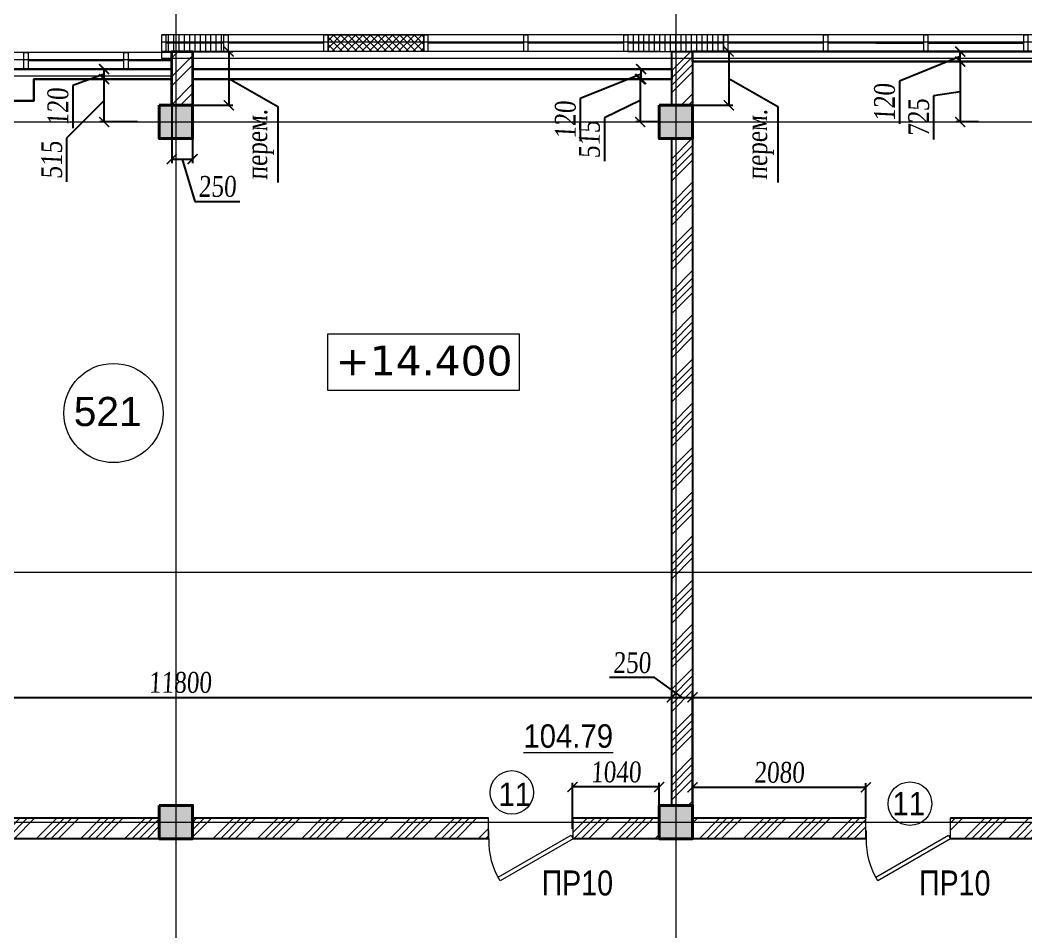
# Model space of a CAD drawing. Header units: inches. Extents: x -407541 to 6688123, y -998590 to 1205599.
# Drawn here: x 53033 to 65103, y 262121 to 273059 of the extents above; entities that cross this region are included whole.
import ezdxf

# ---------------------------------------------------------------- set-up
doc = ezdxf.new("R2010")
doc.units = ezdxf.units.IN
doc.header["$MEASUREMENT"] = 0
doc.linetypes.add('ACAD_ISO04W100', pattern=[30, 24, -3, 0, -3])
for name, color, linetype, lineweight in [('ведомость проемов', 3, 'Continuous', 9), ('ВИТРАЖ', 145, 'Continuous', 9), ('двери', 123, 'Continuous', 13), ('КИРПИЧ', 30, 'Continuous', 35), ('МОНОЛИТ', 5, 'Continuous', 40), ('Оси', 254, 'ACAD_ISO04W100', 5), ('отметки', 50, 'Continuous', 13), ('ПЕРЕГОРОДКА', 7, 'Continuous', 25), ('Перемычки', 21, 'Continuous', 13), ('площади', 40, 'Continuous', 9), ('размер внутр', 142, 'Continuous', 5), ('Цоколь', 21, 'Continuous', 30), ('Штриховка', 7, 'Continuous', 9), ('ШТРИХОВКА КИРПИЧ', 30, 'Continuous', 9), ('Экспликацийа', 7, 'Continuous', 18)]:
    doc.layers.add(name, color=color, linetype=linetype, lineweight=lineweight)
doc.layers.add('РЕАЛЬНЫЙ ВИТРАЖ', color=120, linetype='Continuous', lineweight=5, plot=False)
doc.styles.get("Standard").update_dxf_attribs({"font": 'arial.ttf'})
doc.styles.add('style1', font='arial.ttf', dxfattribs={"width": 0.9, "height": 500})
doc.styles.add('STYLE2', font='times.ttf', dxfattribs={"width": 0.8, "oblique": 3})
doc.dimstyles.new('vnytren', dxfattribs={"dimtxt": 250, "dimasz": 120, "dimexe": 50, "dimexo": 0, "dimgap": 50, "dimtad": 1, "dimdec": 0, "dimzin": 0, "dimdsep": 46, "dimtxsty": 'STYLE2', "dimblk": 'ARCHTICK', "dimcen": 0, "dimadec": 0, "dimazin": 0, "dimtfac": 1, "dimtdec": 0, "dimtmove": 1, "dimatfit": 2, "dimldrblk": 'DOT', "dimfxl": 1, "dimtolj": 1, "dimtzin": 0, "dimarcsym": 0})

# ---------------------------------------------------------------- blocks, each defined once
blk = doc.blocks.new('_ARCHTICK')
at = {"color": 0, "linetype": 'ByBlock', "const_width": 0.15}
blk.add_lwpolyline([(-0.5, -0.5), (0.5, 0.5)], dxfattribs=at)
blk = doc.blocks.new('*D1450')
at = {"layer": 'размер внутр', "color": 0, "lineweight": -2, "transparency": 16777216}
for p, q in [((49053, 263654), (49053, 264984)), ((60853, 264155), (60853, 264984)), ((49053, 264934), (60853, 264934))]:
    blk.add_line(p, q, dxfattribs=at)
at = {"layer": 'размер внутр', "color": 0, "lineweight": -2, "transparency": 16777216, "xscale": 120, "yscale": 120, "zscale": 120, "rotation": 180}
blk.add_blockref('_ARCHTICK', (49053, 264934), dxfattribs=at)
at = {"layer": 'размер внутр', "color": 0, "lineweight": -2, "transparency": 16777216, "xscale": 120, "yscale": 120, "zscale": 120}
blk.add_blockref('_ARCHTICK', (60853, 264934), dxfattribs=at)
at = {"layer": 'размер внутр', "color": 0, "transparency": 16777216, "insert": (54953, 265112), "char_height": 250, "attachment_point": 5, "style": 'STYLE2'}
blk.add_mtext('\\A1;11800', dxfattribs=at)
blk = doc.blocks.new('_Dot')
at = {"color": 0, "linetype": 'ByBlock', "lineweight": -2}
blk.add_line((-0.5, 0), (-1, 0), dxfattribs=at)
at = {"color": 0, "linetype": 'ByBlock', "const_width": 0.5}
blk.add_lwpolyline([(-0.25, 0, 1), (0.25, 0, 1)], format="xyb", close=True, dxfattribs=at)
blk = doc.blocks.new('*D1451')
at = {"layer": 'размер внутр', "color": 0, "lineweight": -2, "transparency": 16777216}
for p, q in [((60646, 265172), (60106, 265172)), ((60978, 264934), (60646, 265172)), ((60853, 263736), (60853, 264984)), ((61103, 263727), (61103, 264984)), ((60853, 264934), (61103, 264934))]:
    blk.add_line(p, q, dxfattribs=at)
at = {"layer": 'размер внутр', "color": 0, "lineweight": -2, "transparency": 16777216, "xscale": 120, "yscale": 120, "zscale": 120, "rotation": 180}
blk.add_blockref('_ARCHTICK', (60853, 264934), dxfattribs=at)
at = {"layer": 'размер внутр', "color": 0, "lineweight": -2, "transparency": 16777216, "xscale": 120, "yscale": 120, "zscale": 120}
blk.add_blockref('_ARCHTICK', (61103, 264934), dxfattribs=at)
at = {"layer": 'размер внутр', "color": 0, "transparency": 16777216, "insert": (60376, 265349), "char_height": 250, "attachment_point": 5, "style": 'STYLE2'}
blk.add_mtext('\\A1;250', dxfattribs=at)
blk = doc.blocks.new('*D1452')
at = {"layer": 'размер внутр', "color": 0, "lineweight": -2, "transparency": 16777216}
for p, q in [((61103, 264155), (61103, 264984)), ((72803, 264589), (72803, 264984)), ((61103, 264934), (72803, 264934))]:
    blk.add_line(p, q, dxfattribs=at)
at = {"layer": 'размер внутр', "color": 0, "lineweight": -2, "transparency": 16777216, "xscale": 120, "yscale": 120, "zscale": 120, "rotation": 180}
blk.add_blockref('_ARCHTICK', (61103, 264934), dxfattribs=at)
at = {"layer": 'размер внутр', "color": 0, "lineweight": -2, "transparency": 16777216, "xscale": 120, "yscale": 120, "zscale": 120}
blk.add_blockref('_ARCHTICK', (72803, 264934), dxfattribs=at)
at = {"layer": 'размер внутр', "color": 0, "transparency": 16777216, "insert": (66953, 265112), "char_height": 250, "attachment_point": 5, "style": 'STYLE2'}
blk.add_mtext('\\A1;11700', dxfattribs=at)
blk = doc.blocks.new('*D1685')
at = {"layer": 'размер внутр', "color": 0, "lineweight": -2, "transparency": 16777216}
for p, q in [((60704, 272352), (60423, 272352)), ((60473, 272352), (60473, 271837)), ((60473, 272095), (60045, 271887)), ((60045, 271887), (60045, 271365)), ((60703, 271837), (60423, 271837))]:
    blk.add_line(p, q, dxfattribs=at)
at = {"layer": 'размер внутр', "color": 0, "lineweight": -2, "transparency": 16777216, "xscale": 120, "yscale": 120, "zscale": 120}
for p, rotation in [((60473, 272352), 90), ((60473, 271837), 270)]:
    blk.add_blockref('_ARCHTICK', p, dxfattribs=dict(at, rotation=rotation))
at = {"layer": 'размер внутр', "color": 0, "transparency": 16777216, "insert": (59867, 271626), "char_height": 250, "attachment_point": 5, "rotation": 90, "style": 'STYLE2'}
blk.add_mtext('\\A1;515', dxfattribs=at)
blk = doc.blocks.new('*D1686')
at = {"layer": 'размер внутр', "color": 0, "lineweight": -2, "transparency": 16777216}
for p, q in [((55103, 272682), (55587, 272682)), ((55537, 272682), (55537, 272037)), ((55537, 272360), (56128, 272022)), ((55103, 272037), (55587, 272037)), ((56128, 272022), (56128, 271112))]:
    blk.add_line(p, q, dxfattribs=at)
at = {"layer": 'размер внутр', "color": 0, "lineweight": -2, "transparency": 16777216, "xscale": 120, "yscale": 120, "zscale": 120}
for p, rotation in [((55537, 272682), 90), ((55537, 272037), 270)]:
    blk.add_blockref('_ARCHTICK', p, dxfattribs=dict(at, rotation=rotation))
at = {"layer": 'размер внутр', "color": 0, "transparency": 16777216, "insert": (55914, 271567), "char_height": 250, "attachment_point": 5, "rotation": 90, "style": 'STYLE2'}
blk.add_mtext('\\A1;{\\fTimes New Roman|b0|i0|c204|p18;перем.}', dxfattribs=at)
blk = doc.blocks.new('*D3130')
at = {"layer": 'размер внутр', "color": 0, "lineweight": -2, "transparency": 16777216}
for p, q in [((54072, 272352), (53991, 272352)), ((54041, 271837), (54041, 272352)), ((54041, 272095), (53590, 271642)), ((54444, 271837), (53991, 271837)), ((53590, 271642), (53590, 271119))]:
    blk.add_line(p, q, dxfattribs=at)
at = {"layer": 'размер внутр', "color": 0, "lineweight": -2, "transparency": 16777216, "xscale": 120, "yscale": 120, "zscale": 120}
for p, rotation in [((54041, 272352), 90), ((54041, 271837), 270)]:
    blk.add_blockref('_ARCHTICK', p, dxfattribs=dict(at, rotation=rotation))
at = {"layer": 'размер внутр', "color": 0, "transparency": 16777216, "insert": (53413, 271380), "char_height": 250, "attachment_point": 5, "rotation": 90, "style": 'STYLE2'}
blk.add_mtext('\\A1;515', dxfattribs=at)
blk = doc.blocks.new('*D3131')
at = {"layer": 'размер внутр', "color": 0, "lineweight": -2, "transparency": 16777216}
for p, q in [((54041, 272472), (53991, 272472)), ((54041, 272352), (54041, 272472)), ((54041, 272412), (53665, 272274)), ((54041, 272352), (53991, 272352)), ((53665, 272274), (53665, 271763))]:
    blk.add_line(p, q, dxfattribs=at)
at = {"layer": 'размер внутр', "color": 0, "lineweight": -2, "transparency": 16777216, "xscale": 120, "yscale": 120, "zscale": 120}
for p, rotation in [((54041, 272472), 90), ((54041, 272352), 270)]:
    blk.add_blockref('_ARCHTICK', p, dxfattribs=dict(at, rotation=rotation))
at = {"layer": 'размер внутр', "color": 0, "transparency": 16777216, "insert": (53488, 272019), "char_height": 250, "attachment_point": 5, "rotation": 90, "style": 'STYLE2'}
blk.add_mtext('\\A1;120', dxfattribs=at)
blk = doc.blocks.new('*D3134')
at = {"layer": 'размер внутр', "color": 0, "lineweight": -2, "transparency": 16777216}
for p, q in [((60599, 272472), (60435, 272472)), ((60485, 272352), (60485, 272472)), ((60485, 272412), (59756, 272117)), ((60599, 272352), (60435, 272352)), ((59756, 272117), (59756, 271606))]:
    blk.add_line(p, q, dxfattribs=at)
at = {"layer": 'размер внутр', "color": 0, "lineweight": -2, "transparency": 16777216, "xscale": 120, "yscale": 120, "zscale": 120}
for p, rotation in [((60485, 272472), 90), ((60485, 272352), 270)]:
    blk.add_blockref('_ARCHTICK', p, dxfattribs=dict(at, rotation=rotation))
at = {"layer": 'размер внутр', "color": 0, "transparency": 16777216, "insert": (59578, 271862), "char_height": 250, "attachment_point": 5, "rotation": 90, "style": 'STYLE2'}
blk.add_mtext('\\A1;120', dxfattribs=at)
blk = doc.blocks.new('*D3168')
at = {"layer": 'размер внутр', "color": 0, "lineweight": -2, "transparency": 16777216}
for p, q in [((59663, 263357), (59663, 263910)), ((60703, 263860), (59663, 263860)), ((60703, 263357), (60703, 263910))]:
    blk.add_line(p, q, dxfattribs=at)
at = {"layer": 'размер внутр', "color": 0, "lineweight": -2, "transparency": 16777216, "xscale": 120, "yscale": 120, "zscale": 120, "rotation": 180}
blk.add_blockref('_ARCHTICK', (59663, 263860), dxfattribs=at)
at = {"layer": 'размер внутр', "color": 0, "lineweight": -2, "transparency": 16777216, "xscale": 120, "yscale": 120, "zscale": 120}
blk.add_blockref('_ARCHTICK', (60703, 263860), dxfattribs=at)
at = {"layer": 'размер внутр', "color": 0, "transparency": 16777216, "insert": (60183, 264038), "char_height": 250, "attachment_point": 5, "style": 'STYLE2'}
blk.add_mtext('\\A1;1040', dxfattribs=at)
blk = doc.blocks.new('DOOR910')
at = {"layer": 'двери'}
for p, q in [((6780604, 859520), (6780504, 859520)), ((6780604, 858510), (6780504, 858510))]:
    blk.add_line(p, q, dxfattribs=at)
blk.add_lwpolyline([(6781109, 859384), (6781066, 859409), (6780561, 858535), (6780604, 858510)], close=True, dxfattribs=at)
blk.add_arc((6780629, 858603), 917, 58.4378, 91.5622, dxfattribs=at)
blk = doc.blocks.new('*D3170')
at = {"layer": 'размер внутр', "color": 0, "lineweight": -2, "transparency": 16777216}
for p, q in [((61103, 263237), (61103, 263906)), ((61103, 263856), (63183, 263856)), ((63183, 263487), (63183, 263906))]:
    blk.add_line(p, q, dxfattribs=at)
at = {"layer": 'размер внутр', "color": 0, "lineweight": -2, "transparency": 16777216, "xscale": 120, "yscale": 120, "zscale": 120, "rotation": 180}
blk.add_blockref('_ARCHTICK', (61103, 263856), dxfattribs=at)
at = {"layer": 'размер внутр', "color": 0, "lineweight": -2, "transparency": 16777216, "xscale": 120, "yscale": 120, "zscale": 120}
blk.add_blockref('_ARCHTICK', (63183, 263856), dxfattribs=at)
at = {"layer": 'размер внутр', "color": 0, "transparency": 16777216, "insert": (62143, 264033), "char_height": 250, "attachment_point": 5, "style": 'STYLE2'}
blk.add_mtext('\\A1;2080', dxfattribs=at)
blk = doc.blocks.new('*D3245')
at = {"layer": 'размер внутр', "color": 0, "lineweight": -2, "transparency": 16777216}
for p, q in [((54853, 272037), (54853, 271341)), ((55103, 272037), (55103, 271341)), ((54853, 271391), (55103, 271391)), ((54978, 271391), (55130, 270884)), ((55130, 270884), (55669, 270884))]:
    blk.add_line(p, q, dxfattribs=at)
at = {"layer": 'размер внутр', "color": 0, "lineweight": -2, "transparency": 16777216, "xscale": 120, "yscale": 120, "zscale": 120, "rotation": 180}
blk.add_blockref('_ARCHTICK', (54853, 271391), dxfattribs=at)
at = {"layer": 'размер внутр', "color": 0, "lineweight": -2, "transparency": 16777216, "xscale": 120, "yscale": 120, "zscale": 120}
blk.add_blockref('_ARCHTICK', (55103, 271391), dxfattribs=at)
at = {"layer": 'размер внутр', "color": 0, "transparency": 16777216, "insert": (55400, 271062), "char_height": 250, "attachment_point": 5, "style": 'STYLE2'}
blk.add_mtext('\\A1;250', dxfattribs=at)
blk = doc.blocks.new('*D3383')
at = {"layer": 'размер внутр', "color": 0, "lineweight": -2, "transparency": 16777216}
for p, q in [((61103, 272682), (61587, 272682)), ((61537, 272682), (61537, 272037)), ((61537, 272360), (62128, 272022)), ((61103, 272037), (61587, 272037)), ((62128, 272022), (62128, 271112))]:
    blk.add_line(p, q, dxfattribs=at)
at = {"layer": 'размер внутр', "color": 0, "lineweight": -2, "transparency": 16777216, "xscale": 120, "yscale": 120, "zscale": 120}
for p, rotation in [((61537, 272682), 90), ((61537, 272037), 270)]:
    blk.add_blockref('_ARCHTICK', p, dxfattribs=dict(at, rotation=rotation))
at = {"layer": 'размер внутр', "color": 0, "transparency": 16777216, "insert": (61914, 271567), "char_height": 250, "attachment_point": 5, "rotation": 90, "style": 'STYLE2'}
blk.add_mtext('\\A1;{\\fTimes New Roman|b0|i0|c204|p18;перем.}', dxfattribs=at)
blk = doc.blocks.new('*D3558')
at = {"layer": 'размер внутр', "color": 0, "lineweight": -2, "transparency": 16777216}
for p, q in [((64534, 272562), (64265, 272562)), ((64315, 272562), (64315, 271837)), ((64315, 272200), (63995, 272152)), ((63995, 272152), (63995, 271626)), ((64533, 271837), (64265, 271837))]:
    blk.add_line(p, q, dxfattribs=at)
at = {"layer": 'размер внутр', "color": 0, "lineweight": -2, "transparency": 16777216, "xscale": 120, "yscale": 120, "zscale": 120}
for p, rotation in [((64315, 272562), 90), ((64315, 271837), 270)]:
    blk.add_blockref('_ARCHTICK', p, dxfattribs=dict(at, rotation=rotation))
at = {"layer": 'размер внутр', "color": 0, "transparency": 16777216, "insert": (63818, 271889), "char_height": 250, "attachment_point": 5, "rotation": 90, "style": 'STYLE2'}
blk.add_mtext('\\A1;725', dxfattribs=at)
blk = doc.blocks.new('*D3391')
at = {"layer": 'размер внутр', "color": 0, "lineweight": -2, "transparency": 16777216}
for p, q in [((64429, 272682), (64265, 272682)), ((64315, 272562), (64315, 272682)), ((64315, 272622), (63586, 272327)), ((64429, 272562), (64265, 272562)), ((63586, 272327), (63586, 271816))]:
    blk.add_line(p, q, dxfattribs=at)
at = {"layer": 'размер внутр', "color": 0, "lineweight": -2, "transparency": 16777216, "xscale": 120, "yscale": 120, "zscale": 120}
for p, rotation in [((64315, 272682), 90), ((64315, 272562), 270)]:
    blk.add_blockref('_ARCHTICK', p, dxfattribs=dict(at, rotation=rotation))
at = {"layer": 'размер внутр', "color": 0, "transparency": 16777216, "insert": (63408, 272072), "char_height": 250, "attachment_point": 5, "rotation": 90, "style": 'STYLE2'}
blk.add_mtext('\\A1;120', dxfattribs=at)

msp = doc.modelspace()

# ---------------------------------------------------------------- hatches: boundary and pattern name
at = {"layer": 'ВИТРАЖ', "ltscale": 0.1}
h = msp.add_hatch(dxfattribs=at)
h.set_pattern_fill('ANSI31', color=256, scale=20, angle=45, style=0)
h.set_pattern_definition([(90, (6452250.104, 1479829.873), (63.5, 1e-14), [])])
h.paths.add_polyline_path([(55478.2, 272882.2), (54783.3, 272882.2), (54783.3, 272682.4), (55478.2, 272682.3)])
h = msp.add_hatch(dxfattribs=at)
h.set_pattern_fill('ANSI37', color=256, scale=500, style=0)
h.set_pattern_definition([(45, (28731.09, 180998.49), (-44.194174, 44.194174), []), (135, (28731.09, 180998.49), (-44.194174, -44.194174), [])])
h.paths.add_polyline_path([(56728.2, 272882.2), (57878.2, 272882.2), (57878.2, 272682.2), (56728.2, 272682.2)])
h = msp.add_hatch(dxfattribs=at)
h.set_pattern_fill('ANSI31', color=256, scale=20, angle=45, style=0)
h.set_pattern_definition([(90, (6458145.03, 1479829.873), (63.5, 1e-14), [])])
h.paths.add_polyline_path([(61478.2, 272882.2), (60328.2, 272882.2), (60328.2, 272682.4), (61478.2, 272682.3)])
at = {"layer": 'Штриховка'}
h = msp.add_hatch(dxfattribs=at)
h.set_pattern_fill('ANSI32', color=256, scale=25, style=0)
h.set_pattern_definition([(45, (-6745930.23, -624333.17), (-168.379802, 168.379802), []), (45, (-6745817.98, -624333.17), (-168.379802, 168.379802), [])])
h.paths.add_polyline_path([(55103.4, 272037.2), (54853.4, 272037.2), (54853.4, 272682.4), (55103.4, 272682.4)])
h = msp.add_hatch(dxfattribs=at)
h.set_pattern_fill('ANSI35', color=256, scale=25, style=0)
h.set_pattern_definition([(45, (-6764080.43, -624333.35), (-112.2532015, 112.2532015), []), (45, (-6763968.18, -624333.35), (-112.2532015, 112.2532015), [198.4375, -39.6875, 0, -39.6875])])
h.paths.add_polyline_path([(17203.4, 266637), (17603.4, 266637), (17603.4, 266237), (17203.4, 266237)])
h.paths.add_polyline_path([(20203.4, 266637), (20603.4, 266637), (20603.4, 266237), (20203.4, 266237)])
h.paths.add_polyline_path([(24073.4, 266637), (24473.4, 266637), (24473.4, 266237), (24073.4, 266237)])
h.paths.add_polyline_path([(17203.4, 261137), (17603.4, 261137), (17603.4, 260737), (17203.4, 260737)])
h.paths.add_polyline_path([(17203.4, 252637), (17603.4, 252637), (17603.4, 252237), (17203.4, 252237)])
h.paths.add_polyline_path([(17203.4, 249137), (17603.4, 249137), (17603.4, 248737), (17203.4, 248737)])
h.paths.add_polyline_path([(17203.4, 243137), (17603.4, 243137), (17603.4, 242737), (17203.4, 242737)])
h.paths.add_polyline_path([(17203.4, 237137), (17603.4, 237137), (17603.4, 236737), (17203.4, 236737)])
h.paths.add_polyline_path([(20203.4, 231137), (20603.4, 231137), (20603.4, 230737), (20203.4, 230737)])
h.paths.add_polyline_path([(20203.4, 237137), (20603.4, 237137), (20603.4, 236737), (20203.4, 236737)])
h.paths.add_polyline_path([(20203.4, 243137), (20603.4, 243137), (20603.4, 242737), (20203.4, 242737)])
h.paths.add_polyline_path([(20203.4, 249137), (20603.4, 249137), (20603.4, 248737), (20203.4, 248737)])
h.paths.add_polyline_path([(20203.4, 228037), (20603.4, 228037), (20603.4, 227637), (20203.4, 227637)])
h.paths.add_polyline_path([(20203.4, 219337), (20603.4, 219337), (20603.4, 218937), (20203.4, 218937)])
h.paths.add_polyline_path([(24703.4, 258237), (25103.4, 258237), (25103.4, 257837), (24703.4, 257837)])
h.paths.add_polyline_path([(30703.4, 263637), (31103.4, 263637), (31103.4, 263237), (30703.4, 263237)])
h.paths.add_polyline_path([(30703.4, 258237), (31103.4, 258237), (31103.4, 257837), (30703.4, 257837)])
h.paths.add_polyline_path([(36703.4, 263637), (37103.4, 263637), (37103.4, 263237), (36703.4, 263237)])
h.paths.add_polyline_path([(36703.4, 258237), (37103.4, 258237), (37103.4, 257837), (36703.4, 257837)])
h.paths.add_polyline_path([(42703.4, 263637), (43103.4, 263637), (43103.4, 263237), (42703.4, 263237)])
h.paths.add_polyline_path([(42703.4, 258237), (43103.4, 258237), (43103.4, 257837), (42703.4, 257837)])
h.paths.add_polyline_path([(48703.4, 258237), (49103.4, 258237), (49103.4, 257837), (48703.4, 257837)])
h.paths.add_polyline_path([(54703.4, 263637), (55103.4, 263637), (55103.4, 263237), (54703.4, 263237)])
h.paths.add_polyline_path([(54703.4, 258237), (55103.4, 258237), (55103.4, 257837), (54703.4, 257837)])
h.paths.add_polyline_path([(60703.4, 263637), (61103.4, 263637), (61103.4, 263237), (60703.4, 263237)])
h.paths.add_polyline_path([(60703.4, 258237), (61103.4, 258237), (61103.4, 257837), (60703.4, 257837)])
h.paths.add_polyline_path([(66703.4, 263637), (67103.4, 263637), (67103.4, 263237), (66703.4, 263237)])
h.paths.add_polyline_path([(66703.4, 258237), (67103.4, 258237), (67103.4, 257837), (66703.4, 257837)])
h.paths.add_polyline_path([(72703.4, 258237), (73103.4, 258237), (73103.4, 257837), (72703.4, 257837)])
h.paths.add_polyline_path([(78703.4, 263637), (79103.4, 263637), (79103.4, 263237), (78703.4, 263237)])
h.paths.add_polyline_path([(78703.4, 258237), (79103.4, 258237), (79103.4, 257837), (78703.4, 257837)])
h.paths.add_polyline_path([(84703.4, 263637), (85103.4, 263637), (85103.4, 263237), (84703.4, 263237)])
h.paths.add_polyline_path([(84703.4, 258237), (85103.4, 258237), (85103.4, 257837), (84703.4, 257837)])
h.paths.add_polyline_path([(90703.4, 258237), (91103.4, 258237), (91103.4, 257837), (90703.4, 257837)])
h.paths.add_polyline_path([(30703.4, 272037), (31103.4, 272037), (31103.4, 271637), (30703.4, 271637)])
h.paths.add_polyline_path([(36703.4, 272037), (37103.4, 272037), (37103.4, 271637), (36703.4, 271637)])
h.paths.add_polyline_path([(42703.4, 272037), (43103.4, 272037), (43103.4, 271637), (42703.4, 271637)])
h.paths.add_polyline_path([(54703.4, 272037), (55103.4, 272037), (55103.4, 271637), (54703.4, 271637)])
h.paths.add_polyline_path([(60703.4, 272037), (61103.4, 272037), (61103.4, 271637), (60703.4, 271637)])
h.paths.add_polyline_path([(66703.4, 272037), (67103.4, 272037), (67103.4, 271637), (66703.4, 271637)])
h.paths.add_polyline_path([(78703.4, 272037), (79103.4, 272037), (79103.4, 271637), (78703.4, 271637)])
h.paths.add_polyline_path([(84703.4, 272037), (85103.4, 272037), (85103.4, 271637), (84703.4, 271637)])
h.paths.add_polyline_path([(91333.4, 266637), (91733.4, 266637), (91733.4, 266237), (91333.4, 266237)])
h.paths.add_polyline_path([(95203.4, 266637), (95603.4, 266637), (95603.4, 266237), (95203.4, 266237)])
h.paths.add_polyline_path([(91333.4, 261137), (91733.4, 261137), (91733.4, 260737), (91333.4, 260737)])
h.paths.add_polyline_path([(95203.4, 261137), (95603.4, 261137), (95603.4, 260737), (95203.4, 260737)])
h.paths.add_polyline_path([(17203.4, 219337), (17603.4, 219337), (17603.4, 218937), (17203.4, 218937)])
h.paths.add_polyline_path([(12103.4, 219337), (12503.4, 219337), (12503.4, 218937), (12103.4, 218937)])
h.paths.add_polyline_path([(8503.4, 222937), (8903.4, 222937), (8903.4, 222537), (8503.4, 222537)])
h.paths.add_polyline_path([(8503.4, 228037), (8903.4, 228037), (8903.4, 227637), (8503.4, 227637)])
h.paths.add_polyline_path([(10603.4, 237137), (11003.4, 237137), (11003.4, 236737), (10603.4, 236737)])
h.paths.add_polyline_path([(10603.4, 243137), (11003.4, 243137), (11003.4, 242737), (10603.4, 242737)])
h.paths.add_polyline_path([(10603.4, 249137), (11003.4, 249137), (11003.4, 248737), (10603.4, 248737)])
h.paths.add_polyline_path([(26803.4, 237137), (27203.4, 237137), (27203.4, 236737), (26803.4, 236737)])
h.paths.add_polyline_path([(26803.4, 243137), (27203.4, 243137), (27203.4, 242737), (26803.4, 242737)])
h.paths.add_polyline_path([(26803.4, 249137), (27203.4, 249137), (27203.4, 248737), (26803.4, 248737)])
h.paths.add_polyline_path([(25303.4, 219337), (25703.4, 219337), (25703.4, 218937), (25303.4, 218937)])
h.paths.add_polyline_path([(28903.4, 222937), (29303.4, 222937), (29303.4, 222537), (28903.4, 222537)])
h.paths.add_polyline_path([(28903.4, 228037), (29303.4, 228037), (29303.4, 227637), (28903.4, 227637)])
h.paths.add_polyline_path([(26803.4, 231137), (27203.4, 231137), (27203.4, 230737), (26803.4, 230737)])
h.paths.add_polyline_path([(26803.4, 228037), (27203.4, 228037), (27203.4, 227637), (26803.4, 227637)])
h.paths.add_polyline_path([(95203.4, 243137), (95603.4, 243137), (95603.4, 242737), (95203.4, 242737)])
h.paths.add_polyline_path([(95203.4, 237137), (95603.4, 237137), (95603.4, 236737), (95203.4, 236737)])
h.paths.add_polyline_path([(98203.4, 231137), (98603.4, 231137), (98603.4, 230737), (98203.4, 230737)])
h.paths.add_polyline_path([(98203.4, 237137), (98603.4, 237137), (98603.4, 236737), (98203.4, 236737)])
h.paths.add_polyline_path([(98203.4, 243137), (98603.4, 243137), (98603.4, 242737), (98203.4, 242737)])
h.paths.add_polyline_path([(98203.4, 249137), (98603.4, 249137), (98603.4, 248737), (98203.4, 248737)])
h.paths.add_polyline_path([(98203.4, 222937), (98603.4, 222937), (98603.4, 222537), (98203.4, 222537)])
h.paths.add_polyline_path([(98203.4, 219337), (98603.4, 219337), (98603.4, 218937), (98203.4, 218937)])
h.paths.add_polyline_path([(95203.4, 222937), (95603.4, 222937), (95603.4, 222537), (95203.4, 222537)])
h.paths.add_polyline_path([(95203.4, 219337), (95603.4, 219337), (95603.4, 218937), (95203.4, 218937)])
h.paths.add_polyline_path([(90103.4, 219337), (90503.4, 219337), (90503.4, 218937), (90103.4, 218937)])
h.paths.add_polyline_path([(86503.4, 222937), (86903.4, 222937), (86903.4, 222537), (86503.4, 222537)])
h.paths.add_polyline_path([(86503.4, 228037), (86903.4, 228037), (86903.4, 227637), (86503.4, 227637)])
h.paths.add_polyline_path([(88603.4, 237137), (89003.4, 237137), (89003.4, 236737), (88603.4, 236737)])
h.paths.add_polyline_path([(88603.4, 243137), (89003.4, 243137), (89003.4, 242737), (88603.4, 242737)])
h.paths.add_polyline_path([(104803.4, 237137), (105203.4, 237137), (105203.4, 236737), (104803.4, 236737)])
h.paths.add_polyline_path([(104803.4, 243137), (105203.4, 243137), (105203.4, 242737), (104803.4, 242737)])
h.paths.add_polyline_path([(104803.4, 249137), (105203.4, 249137), (105203.4, 248737), (104803.4, 248737)])
h.paths.add_polyline_path([(103303.4, 219337), (103703.4, 219337), (103703.4, 218937), (103303.4, 218937)])
h.paths.add_polyline_path([(106903.4, 222937), (107303.4, 222937), (107303.4, 222537), (106903.4, 222537)])
h.paths.add_polyline_path([(104803.4, 231137), (105203.4, 231137), (105203.4, 230737), (104803.4, 230737)])
h.paths.add_polyline_path([(176603.4, 266637), (176203.4, 266637), (176203.4, 266237), (176603.4, 266237)])
h.paths.add_polyline_path([(173603.4, 266637), (173203.4, 266637), (173203.4, 266237), (173603.4, 266237)])
h.paths.add_polyline_path([(169733.4, 266637), (169333.4, 266637), (169333.4, 266237), (169733.4, 266237)])
h.paths.add_polyline_path([(176603.4, 261137), (176203.4, 261137), (176203.4, 260737), (176603.4, 260737)])
h.paths.add_polyline_path([(176603.4, 252637), (176203.4, 252637), (176203.4, 252237), (176603.4, 252237)])
h.paths.add_polyline_path([(176603.4, 249137), (176203.4, 249137), (176203.4, 248737), (176603.4, 248737)])
h.paths.add_polyline_path([(176603.4, 243137), (176203.4, 243137), (176203.4, 242737), (176603.4, 242737)])
h.paths.add_polyline_path([(176603.4, 237137), (176203.4, 237137), (176203.4, 236737), (176603.4, 236737)])
h.paths.add_polyline_path([(173603.4, 231137), (173203.4, 231137), (173203.4, 230737), (173603.4, 230737)])
h.paths.add_polyline_path([(173603.4, 237137), (173203.4, 237137), (173203.4, 236737), (173603.4, 236737)])
h.paths.add_polyline_path([(173603.4, 243137), (173203.4, 243137), (173203.4, 242737), (173603.4, 242737)])
h.paths.add_polyline_path([(173603.4, 249137), (173203.4, 249137), (173203.4, 248737), (173603.4, 248737)])
h.paths.add_polyline_path([(173603.4, 228037), (173203.4, 228037), (173203.4, 227637), (173603.4, 227637)])
h.paths.add_polyline_path([(173603.4, 222937), (173203.4, 222937), (173203.4, 222537), (173603.4, 222537)])
h.paths.add_polyline_path([(173603.4, 219337), (173203.4, 219337), (173203.4, 218937), (173603.4, 218937)])
h.paths.add_polyline_path([(169103.4, 258237), (168703.4, 258237), (168703.4, 257837), (169103.4, 257837)])
h.paths.add_polyline_path([(163103.4, 263637), (162703.4, 263637), (162703.4, 263237), (163103.4, 263237)])
h.paths.add_polyline_path([(163103.4, 258237), (162703.4, 258237), (162703.4, 257837), (163103.4, 257837)])
h.paths.add_polyline_path([(157103.4, 263637), (156703.4, 263637), (156703.4, 263237), (157103.4, 263237)])
h.paths.add_polyline_path([(157103.4, 258237), (156703.4, 258237), (156703.4, 257837), (157103.4, 257837)])
h.paths.add_polyline_path([(151103.4, 263637), (150703.4, 263637), (150703.4, 263237), (151103.4, 263237)])
h.paths.add_polyline_path([(151103.4, 258237), (150703.4, 258237), (150703.4, 257837), (151103.4, 257837)])
h.paths.add_polyline_path([(145103.4, 258237), (144703.4, 258237), (144703.4, 257837), (145103.4, 257837)])
h.paths.add_polyline_path([(139103.4, 263637), (138703.4, 263637), (138703.4, 263237), (139103.4, 263237)])
h.paths.add_polyline_path([(139103.4, 258237), (138703.4, 258237), (138703.4, 257837), (139103.4, 257837)])
h.paths.add_polyline_path([(133103.4, 263637), (132703.4, 263637), (132703.4, 263237), (133103.4, 263237)])
h.paths.add_polyline_path([(133103.4, 258237), (132703.4, 258237), (132703.4, 257837), (133103.4, 257837)])
h.paths.add_polyline_path([(127103.4, 263637), (126703.4, 263637), (126703.4, 263237), (127103.4, 263237)])
h.paths.add_polyline_path([(127103.4, 258237), (126703.4, 258237), (126703.4, 257837), (127103.4, 257837)])
h.paths.add_polyline_path([(121103.4, 258237), (120703.4, 258237), (120703.4, 257837), (121103.4, 257837)])
h.paths.add_polyline_path([(115103.4, 263637), (114703.4, 263637), (114703.4, 263237), (115103.4, 263237)])
h.paths.add_polyline_path([(115103.4, 258237), (114703.4, 258237), (114703.4, 257837), (115103.4, 257837)])
h.paths.add_polyline_path([(109103.4, 263637), (108703.4, 263637), (108703.4, 263237), (109103.4, 263237)])
h.paths.add_polyline_path([(109103.4, 258237), (108703.4, 258237), (108703.4, 257837), (109103.4, 257837)])
h.paths.add_polyline_path([(103103.4, 258237), (102703.4, 258237), (102703.4, 257837), (103103.4, 257837)])
h.paths.add_polyline_path([(163103.4, 272037), (162703.4, 272037), (162703.4, 271637), (163103.4, 271637)])
h.paths.add_polyline_path([(157103.4, 272037), (156703.4, 272037), (156703.4, 271637), (157103.4, 271637)])
h.paths.add_polyline_path([(151103.4, 272037), (150703.4, 272037), (150703.4, 271637), (151103.4, 271637)])
h.paths.add_polyline_path([(139103.4, 272037), (138703.4, 272037), (138703.4, 271637), (139103.4, 271637)])
h.paths.add_polyline_path([(133103.4, 272037), (132703.4, 272037), (132703.4, 271637), (133103.4, 271637)])
h.paths.add_polyline_path([(127103.4, 272037), (126703.4, 272037), (126703.4, 271637), (127103.4, 271637)])
h.paths.add_polyline_path([(115103.4, 272037), (114703.4, 272037), (114703.4, 271637), (115103.4, 271637)])
h.paths.add_polyline_path([(109103.4, 272037), (108703.4, 272037), (108703.4, 271637), (109103.4, 271637)])
h.paths.add_polyline_path([(102473.4, 266637), (102073.4, 266637), (102073.4, 266237), (102473.4, 266237)])
h.paths.add_polyline_path([(98603.4, 266637), (98203.4, 266637), (98203.4, 266237), (98603.4, 266237)])
h.paths.add_polyline_path([(176603.4, 222937), (176203.4, 222937), (176203.4, 222537), (176603.4, 222537)])
h.paths.add_polyline_path([(176603.4, 219337), (176203.4, 219337), (176203.4, 218937), (176603.4, 218937)])
h.paths.add_polyline_path([(181703.4, 219337), (181303.4, 219337), (181303.4, 218937), (181703.4, 218937)])
h.paths.add_polyline_path([(185303.4, 222937), (184903.4, 222937), (184903.4, 222537), (185303.4, 222537)])
h.paths.add_polyline_path([(185303.4, 228037), (184903.4, 228037), (184903.4, 227637), (185303.4, 227637)])
h.paths.add_polyline_path([(183203.4, 237137), (182803.4, 237137), (182803.4, 236737), (183203.4, 236737)])
h.paths.add_polyline_path([(183203.4, 243137), (182803.4, 243137), (182803.4, 242737), (183203.4, 242737)])
h.paths.add_polyline_path([(183203.4, 249137), (182803.4, 249137), (182803.4, 248737), (183203.4, 248737)])
h.paths.add_polyline_path([(167003.4, 237137), (166603.4, 237137), (166603.4, 236737), (167003.4, 236737)])
h.paths.add_polyline_path([(167003.4, 243137), (166603.4, 243137), (166603.4, 242737), (167003.4, 242737)])
h.paths.add_polyline_path([(167003.4, 249137), (166603.4, 249137), (166603.4, 248737), (167003.4, 248737)])
h.paths.add_polyline_path([(168503.4, 219337), (168103.4, 219337), (168103.4, 218937), (168503.4, 218937)])
h.paths.add_polyline_path([(164903.4, 222937), (164503.4, 222937), (164503.4, 222537), (164903.4, 222537)])
h.paths.add_polyline_path([(164903.4, 228037), (164503.4, 228037), (164503.4, 227637), (164903.4, 227637)])
h.paths.add_polyline_path([(167003.4, 231137), (166603.4, 231137), (166603.4, 230737), (167003.4, 230737)])
h.paths.add_polyline_path([(167003.4, 228037), (166603.4, 228037), (166603.4, 227637), (167003.4, 227637)])
h.paths.add_polyline_path([(91333.4, 258237), (91733.4, 258237), (91733.4, 257837), (91333.4, 257837)])
h.paths.add_polyline_path([(95203.4, 258237), (95603.4, 258237), (95603.4, 257837), (95203.4, 257837)])
h.paths.add_polyline_path([(180703.4, 261137), (180303.4, 261137), (180303.4, 260737), (180703.4, 260737)])
h.paths.add_polyline_path([(180703.4, 252637), (180303.4, 252637), (180303.4, 252237), (180703.4, 252237)])
h.paths.add_polyline_path([(13103.4, 261137), (13503.4, 261137), (13503.4, 260737), (13103.4, 260737)])
h.paths.add_polyline_path([(13103.4, 252637), (13503.4, 252637), (13503.4, 252237), (13103.4, 252237)])
h.paths.add_polyline_path([(17203.4, 258237), (17603.4, 258237), (17603.4, 257837), (17203.4, 257837)])
h.paths.add_polyline_path([(13103.4, 258237), (13503.4, 258237), (13503.4, 257837), (13103.4, 257837)])
h.paths.add_polyline_path([(176603.4, 258237), (176203.4, 258237), (176203.4, 257837), (176603.4, 257837)])
h.paths.add_polyline_path([(180703.4, 258237), (180303.4, 258237), (180303.4, 257837), (180703.4, 257837)])
h.paths.add_polyline_path([(98203.4, 228037), (98603.4, 228037), (98603.4, 227637), (98203.4, 227637)])
h.paths.add_polyline_path([(104803.4, 228037), (105203.4, 228037), (105203.4, 227637), (104803.4, 227637)])
h.paths.add_polyline_path([(106903.4, 228037), (107303.4, 228037), (107303.4, 227637), (106903.4, 227637)])
h.paths.add_polyline_path([(17603.4, 222922), (17203.4, 222922), (17203.4, 222537), (17603.4, 222537)])
h.paths.add_polyline_path([(20603.4, 222922), (20203.4, 222922), (20203.4, 222537), (20603.4, 222537)])
at = {"layer": 'ШТРИХОВКА КИРПИЧ', "ltscale": 0.1}
h = msp.add_hatch(dxfattribs=at)
h.set_pattern_fill('ANSI34', color=256, scale=500, style=0)
h.paths.add_polyline_path([(61103.4, 272597.2), (60903.2, 272597.2), (60903.2, 272037.2), (61103.4, 272037.2)])
h.paths.add_polyline_path([(61103.4, 272682.2), (60903.2, 272682.2), (60903.2, 272597.2), (61103.4, 272597.2)])
h.paths.add_polyline_path([(60903.2, 272682.2), (60853.4, 272682.2), (60853.4, 272597.2), (60903.2, 272597.2)])
h.paths.add_polyline_path([(60903.2, 272597.2), (60853.4, 272597.2), (60853.4, 272037.2), (60903.2, 272037.2)])
h.paths.add_polyline_path([(61103.4, 271637.2), (60903.2, 271637.2), (60903.2, 266437.2), (61103.4, 266437.2)])
h.paths.add_polyline_path([(60903.2, 271637.2), (60853.4, 271637.2), (60853.4, 266437.2), (60903.2, 266437.2)])
h.paths.add_polyline_path([(61103.4, 266437.2), (60903.2, 266437.2), (60903.2, 263637.2), (61103.4, 263637.2)])
h.paths.add_polyline_path([(60903.2, 266437.2), (60853.4, 266437.2), (60853.4, 263637.2), (60903.2, 263637.2)])
h.paths.add_polyline_path([(63182.4, 263487.2), (61103.4, 263487.2), (61103.4, 263437.2), (63182.4, 263437.2)])
h.paths.add_polyline_path([(63182.4, 263437.2), (61103.4, 263437.2), (61103.4, 263237.2), (63182.4, 263237.2)])
h.paths.add_polyline_path([(66703.4, 263437.2), (64200.5, 263437.2), (64200.5, 263237.2), (66703.4, 263237.2)])
h.paths.add_polyline_path([(66703.4, 263487.2), (64200.5, 263487.2), (64200.5, 263437.2), (66703.4, 263437.2)])
h.paths.add_polyline_path([(69037.8, 263437.2), (67373.4, 263437.2), (67373.4, 263237.2), (69037.8, 263237.2)])
h.paths.add_polyline_path([(70653.2, 263437.2), (69037.8, 263437.2), (69037.8, 263237.2), (70653.2, 263237.2)])
h.paths.add_polyline_path([(70653.2, 263487.2), (69037.8, 263487.2), (69037.8, 263437.2), (70653.2, 263437.2)])
h.paths.add_polyline_path([(72443.4, 263437.2), (71663.2, 263437.2), (71663.2, 263247.2, -0.0027268), (71663.5, 263237.2), (72443.4, 263237.2)])
h.paths.add_polyline_path([(54620.7, 265237.9), (55285.9, 265237.9), (55285.9, 264934.4), (54620.7, 264934.4)], flags=9)
h.paths.add_polyline_path([(60037.1, 265542.1), (60488.6, 265542.1), (60488.6, 265238.6), (60037.1, 265238.6)], flags=9)
h.paths.add_polyline_path([(59909.8, 264163.9), (60456.8, 264163.9), (60456.8, 263860.4), (59909.8, 263860.4)], flags=9)
h.paths.add_polyline_path([(58704.7, 263982.4), (59133.3, 263982.4), (59133.3, 263561.3), (58704.7, 263561.3)], flags=9)
h.paths.add_polyline_path([(59002.8, 264680.5), (60165.7, 264680.5), (60165.7, 264203.4), (59002.8, 264203.4)], flags=9)
h = msp.add_hatch(dxfattribs=at)
h.set_pattern_fill('ANSI34', color=256, scale=500, style=0)
h.paths.add_polyline_path([(48903.2, 266237.2), (48803.3, 266237.2), (48803.3, 264361.8), (48903.2, 264361.8)])
h.paths.add_polyline_path([(49053.3, 266236.5), (49003.3, 266236.5), (49003.3, 266237.2), (48903.2, 266237.2), (48903.2, 264361.8), (49053.3, 264361.8)])
h.paths.add_polyline_path([(48903.2, 264361.8), (48803.3, 264361.8), (48803.3, 263637.2), (48903.2, 263637.2)])
h.paths.add_polyline_path([(49053.3, 264361.8), (48903.2, 264361.8), (48903.2, 263637.2), (49053.3, 263637.2)])
h.paths.add_polyline_path([(49689.7, 263437.2), (49103.4, 263437.2), (49103.4, 263237.2), (49689.7, 263237.2)])
h.paths.add_polyline_path([(49689.7, 263487.2), (49103.4, 263487.2), (49103.4, 263437.2), (49689.7, 263437.2)])
h.paths.add_polyline_path([(51182.6, 263437.2), (49689.7, 263437.2), (49689.7, 263237.2), (51183.3, 263237.2)])
h.paths.add_polyline_path([(51182.4, 263487.2), (49689.7, 263487.2), (49689.7, 263437.2), (51182.6, 263437.2)])
h.paths.add_polyline_path([(54703.4, 263437.2), (52193.4, 263437.2), (52193.4, 263259.6), (52200.5, 263247.2), (52193.4, 263243), (52193.4, 263237.2), (54703.4, 263237.2)])
h.paths.add_polyline_path([(54703.4, 263487.2), (52193.4, 263487.2), (52193.4, 263437.2), (54703.4, 263437.2)])
h.paths.add_polyline_path([(58653.4, 263437.2), (55103.4, 263437.2), (55103.4, 263237.2), (58653.4, 263237.2)])
h.paths.add_polyline_path([(58653.4, 263487.2), (55103.4, 263487.2), (55103.4, 263437.2), (58653.4, 263437.2)])
h.paths.add_polyline_path([(60703.3, 263437.2), (59670.5, 263437.2), (59670.5, 263237.2), (60703.4, 263237.2)])
h.paths.add_polyline_path([(54620.7, 265237.9), (55285.9, 265237.9), (55285.9, 264934.4), (54620.7, 264934.4)], flags=9)
h.paths.add_polyline_path([(60037.1, 265542.1), (60488.6, 265542.1), (60488.6, 265238.6), (60037.1, 265238.6)], flags=9)
h.paths.add_polyline_path([(59909.8, 264163.9), (60456.8, 264163.9), (60456.8, 263860.4), (59909.8, 263860.4)], flags=9)
h.paths.add_polyline_path([(58704.7, 263982.4), (59133.3, 263982.4), (59133.3, 263561.3), (58704.7, 263561.3)], flags=9)
h.paths.add_polyline_path([(59002.8, 264680.5), (60165.7, 264680.5), (60165.7, 264203.4), (59002.8, 264203.4)], flags=9)
h = msp.add_hatch(dxfattribs=at)
h.set_pattern_fill('ANSI34', color=256, scale=500, style=0)
h.paths.add_polyline_path([(59670.5, 263433.1), (60703.3, 263433.1), (60703.3, 263487.2), (59670.5, 263487.2)])

# ---------------------------------------------------------------- linework, layer by layer
at = {"layer": 'ведомость проемов'}
for centre in [(58934, 263793.7), (63712.3, 263658.7)]:
    msp.add_circle(centre, 261.1, dxfattribs=at)
at = {"layer": 'ВИТРАЖ', "ltscale": 0.1}
for p, q in [((67418, 272882.2), (54733.4, 272882.2)), ((55478.2, 272782.2), (54783.4, 272782.2)), ((56678.2, 272782.2), (55528.2, 272782.2)), ((59078.2, 272782.2), (57928.2, 272782.2)), ((60278.2, 272782.2), (59128.2, 272782.2)), ((61478.2, 272782.2), (60328.2, 272782.2)), ((62675.9, 272782.2), (61528.2, 272782.2)), ((63878.2, 272782.2), (62725.9, 272782.2)), ((65078.2, 272782.2), (63928.2, 272782.2)), ((54853.4, 272672.2), (53058.2, 272672.2)), ((60703.2, 272682.2), (54733.4, 272682.2)), ((54278.2, 272572.2), (53128.2, 272572.2)), ((54853.4, 272572.2), (54328.2, 272572.2)), ((54853.4, 272472.2), (53128.2, 272472.2))]:
    msp.add_line(p, q, dxfattribs=at)
at = {"layer": 'ВИТРАЖ'}
for points in [[(54733.4, 272882.2), (54783.4, 272882.2), (54783.4, 272682.2), (54733.4, 272682.2)], [(55478.2, 272882.2), (55528.2, 272882.2), (55528.2, 272682.2), (55478.2, 272682.2)], [(56678.2, 272882.2), (56728.2, 272882.2), (56728.2, 272682.2), (56678.2, 272682.2)], [(56728.2, 272882.2), (57878.2, 272882.2), (57878.2, 272682.2), (56728.2, 272682.2)], [(57878.2, 272882.2), (57928.2, 272882.2), (57928.2, 272682.2), (57878.2, 272682.2)], [(59078.2, 272882.2), (59128.2, 272882.2), (59128.2, 272682.2), (59078.2, 272682.2)], [(60278.2, 272882.2), (60328.2, 272882.2), (60328.2, 272682.2), (60278.2, 272682.2)], [(61478.2, 272882.2), (61528.2, 272882.2), (61528.2, 272682.2), (61478.2, 272682.2)], [(62675.9, 272882.2), (62725.9, 272882.2), (62725.9, 272682.2), (62675.9, 272682.2)], [(63878.2, 272882.2), (63928.2, 272882.2), (63928.2, 272682.2), (63878.2, 272682.2)], [(65078.2, 272882.2), (65128.2, 272882.2), (65128.2, 272682.2), (65078.2, 272682.2)], [(53078.2, 272672.2), (53128.2, 272672.2), (53128.2, 272472.2), (53078.2, 272472.2)], [(54278.2, 272672.2), (54328.2, 272672.2), (54328.2, 272472.2), (54278.2, 272472.2)]]:
    msp.add_lwpolyline(points, close=True, dxfattribs=at)
at = {"layer": 'ВИТРАЖ', "ltscale": 0.1}
for points in [[(55478.2, 272882.2), (54783.3, 272882.2), (54783.3, 272682.4), (55478.2, 272682.3)], [(61478.2, 272882.2), (60328.2, 272882.2), (60328.2, 272682.4), (61478.2, 272682.3)], [(53078.2, 272672.2), (52933.2, 272672.2), (52933.2, 272472.2), (53078.2, 272472.2)]]:
    msp.add_lwpolyline(points, close=True, dxfattribs=at)
for points in [[(63302.2, 272782.2), (63878.2, 272782.2)], [(63928.2, 272782.2), (65078.2, 272782.2)], [(60363.2, 272682.2), (60363.2, 272682.2), (67423, 272682.2)]]:
    msp.add_lwpolyline(points, dxfattribs=at)
at = {"layer": 'КИРПИЧ'}
msp.add_lwpolyline([(55103.4, 272037.2), (54853.4, 272037.2), (54853.4, 272682.4), (55103.4, 272682.4)], close=True, dxfattribs=at)
at = {"layer": 'МОНОЛИТ'}
for points in [[(54703.4, 272037.2), (55103.4, 272037.2), (55103.4, 271637.2), (54703.4, 271637.2)], [(60703.4, 272037.2), (61103.4, 272037.2), (61103.4, 271637.2), (60703.4, 271637.2)], [(54703.4, 263637.2), (55103.4, 263637.2), (55103.4, 263237.2), (54703.4, 263237.2)], [(60703.4, 263637.2), (61103.4, 263637.2), (61103.4, 263237.2), (60703.4, 263237.2)]]:
    msp.add_lwpolyline(points, close=True, dxfattribs=at)
at = {"layer": 'Оси', "ltscale": 0.3}
for p, q in [((54903.2, 278737.2), (54903.2, 252403)), ((60903.2, 278737.2), (60903.2, 252403)), ((3211.5, 271837.2), (190595, 271837.2)), ((1503.2, 266437.2), (192303.2, 266437.2)), ((1503.2, 263437.2), (192303.2, 263437.2)), ((1503.2, 263437.2), (192303.2, 263437.2))]:
    msp.add_line(p, q, dxfattribs=at)
at = {"layer": 'отметки'}
msp.add_lwpolyline([(59026.5, 269291.6), (56721.1, 269291.6), (56721.1, 268621.4), (59026.5, 268621.4)], close=True, dxfattribs=at)
at = {"layer": 'ПЕРЕГОРОДКА', "ltscale": 0.1}
for points in [[(60853.4, 272037.2), (60853.4, 272682.4), (61103.4, 272682.2), (61103.4, 272037.2)], [(61103.4, 271637.2), (61103.4, 263637.2), (60853.4, 263637.2), (60853.4, 271637.2)], [(52192.4, 263487.2), (54703.4, 263487.2), (54703.4, 263237.2), (52193.4, 263237.2)], [(58653.4, 263237.2), (55103.4, 263237.2), (55103.4, 263487.2), (58653.4, 263487.2)], [(59670.5, 263487.2), (60703.3, 263487.2), (60703.4, 263237.2), (59670.5, 263237.2)], [(63182.4, 263237.2), (61103.4, 263237.2), (61103.4, 263487.2), (63182.4, 263487.2)], [(64200.5, 263487.2), (66703.4, 263487.2), (66703.4, 263237.2), (64200.5, 263237.2)]]:
    msp.add_lwpolyline(points, dxfattribs=at)
at = {"layer": 'РЕАЛЬНЫЙ ВИТРАЖ'}
for points in [[(54733.4, 272797.2), (67423, 272797.2), (67423, 272597.2), (54733.4, 272597.2)], [(48433.4, 272587.2), (54853.4, 272587.2), (54853.4, 272387.2), (48433.4, 272387.2)]]:
    msp.add_lwpolyline(points, close=True, dxfattribs=at)
at = {"layer": 'Цоколь'}
for points in [[(61103.4, 272682.2), (61103.4, 272562.2), (66851.8, 272562.2), (66851.8, 272682.2), (61103.4, 272682.2)], [(52933.2, 272092.2), (52933.2, 272212.2), (52933.2, 272472.2), (53078.2, 272472.2), (54853.4, 272472.2), (54853.4, 272352.2), (53199.2, 272352.2), (53199.2, 272092.2), (52933.2, 272092.2)], [(55103.4, 272472.2), (60853.4, 272472.2), (60853.4, 272352.2), (55103.4, 272352.2), (55103.4, 272472.2)]]:
    msp.add_lwpolyline(points, dxfattribs=at)
at = {"layer": 'Штриховка'}
for p, q in [((58653.4, 263237.2), (58653.4, 263487.2)), ((59670.5, 263237.2), (59670.5, 263487.2)), ((63182.4, 263237.2), (63182.4, 263487.2)), ((64200.5, 263237.2), (64200.5, 263487.2))]:
    msp.add_line(p, q, dxfattribs=at)
at = {"layer": 'Экспликацийа'}
msp.add_circle((54154.6, 268345.2), 595, dxfattribs=at)

# ---------------------------------------------------------------- block references
at = {"layer": 'двери', "xscale": -1, "rotation": 90}
for p in [(918180.1, 7043841.1), (922710.2, 7043841.1)]:
    msp.add_blockref('DOOR910', p, dxfattribs=at)

# ---------------------------------------------------------------- texts
at = {"layer": 'ведомость проемов', "char_height": 280, "width": 4068.199, "style": 'style1'}
for insert, attachment_point in [((58774.7, 263631.3), 7), ((63501.9, 263799.2), 1)]:
    msp.add_mtext('11', dxfattribs=dict(at, insert=insert, attachment_point=attachment_point))
at = {"layer": 'отметки', "insert": (57881.3, 268788.8), "char_height": 357, "width": 1055.519, "attachment_point": 8}
msp.add_mtext('{\\fVerdana|b0|i0|c204|p34;+14.400}', dxfattribs=at)
at = {"layer": 'Перемычки', "width": 0.82}
for p in [(59291, 262557.2), (63820, 262557.2)]:
    msp.add_text('ПР10', height=300, rotation=359.99787, dxfattribs=at).set_placement(p)
at = {"layer": 'площади', "insert": (59072.8, 264610.5), "char_height": 280, "width": 1499.075, "attachment_point": 1, "style": 'style1'}
msp.add_mtext('{\\L104.79}', dxfattribs=at)
at = {"layer": 'Экспликацийа', "insert": (54492.5, 268183.7), "char_height": 350, "width": 4589.447, "attachment_point": 9}
msp.add_mtext('{\\fArial|b0|i0|c204|p34;521}', dxfattribs=at)

# ---------------------------------------------------------------- dimensions: what is measured, and where the dimension line sits
at = {"layer": 'размер внутр'}
for base, p1, p2, picture, middle in [((55536.6, 272037.2), (55103.4, 272682.4), (55103.4, 272037.2), '*D1686', (56128.4, 271972.2)), ((61536.6, 272037.2), (61103.4, 272682.2), (61103.4, 272037.2), '*D3383', (62128.4, 271972.2))]:
    dim = msp.add_linear_dim(base=base, p1=p1, p2=p2, angle=90, text='{\\fTimes New Roman|b0|i0|c204|p18;перем.}', dimstyle='vnytren', dxfattribs=at)
    dim.commit()
    dim.dimension.update_dxf_attribs({"geometry": picture, "text_midpoint": middle, "dimtype": 160})
for base, p1, p2, picture, middle in [((64315.2, 272682.2), (64429.2, 272562.2), (64429.2, 272682.2), '*D3391', (63585.6, 272277.4)), ((64315.2, 271837.2), (64533.6, 272562.2), (64533.4, 271837.2), '*D3558', (63995.1, 272101.5)), ((54040.8, 272352.2), (54444.1, 271837.2), (54071.9, 272352.2), '*D3130', (53590.1, 271591.6)), ((54040.8, 272472.2), (54040.8, 272352.2), (54040.8, 272472.2), '*D3131', (53664.7, 272224.3)), ((60485.2, 272472.2), (60599.1, 272352.2), (60599.1, 272472.2), '*D3134', (59755.5, 272067.4)), ((60473.1, 271837.2), (60703.6, 272352.2), (60703.4, 271837.2), '*D1685', (60044.6, 271837.2))]:
    dim = msp.add_linear_dim(base=base, p1=p1, p2=p2, angle=90, dimstyle='vnytren', dxfattribs=at)
    dim.commit()
    dim.dimension.update_dxf_attribs({"geometry": picture, "text_midpoint": middle, "dimtype": 160})
for base, p1, p2, picture, middle in [((55103.4, 271390.9), (54853.4, 272037.2), (55103.4, 272037.2), '*D3245', (55180.3, 271061.5)), ((60853.4, 264934.4), (49053.3, 263654.3), (60853.4, 264154.6), '*D1450', (54953.3, 265111.6)), ((72803.3, 264934.4), (61103.4, 264154.6), (72803.3, 264588.7), '*D1452', (66953.3, 265112)), ((59663.3, 263860.4), (60703.3, 263357.2), (59663.3, 263357.2), '*D3168', (60183.3, 264037.6)), ((63183.4, 263856.3), (61103.4, 263237.2), (63183.4, 263487.2), '*D3170', (62143.4, 264033.4))]:
    dim = msp.add_linear_dim(base=base, p1=p1, p2=p2, dimstyle='vnytren', dxfattribs=at)
    dim.commit()
    dim.dimension.update_dxf_attribs({"geometry": picture, "text_midpoint": middle})
dim = msp.add_linear_dim(base=(61103.4, 264934.4), p1=(60853.4, 263736.4), p2=(61103.4, 263727.4), dimstyle='vnytren', dxfattribs=at)
dim.commit()
dim.dimension.update_dxf_attribs({"geometry": '*D1451', "text_midpoint": (60595.5, 265172.2), "dimtype": 160})

doc.saveas('drawing.dxf')
